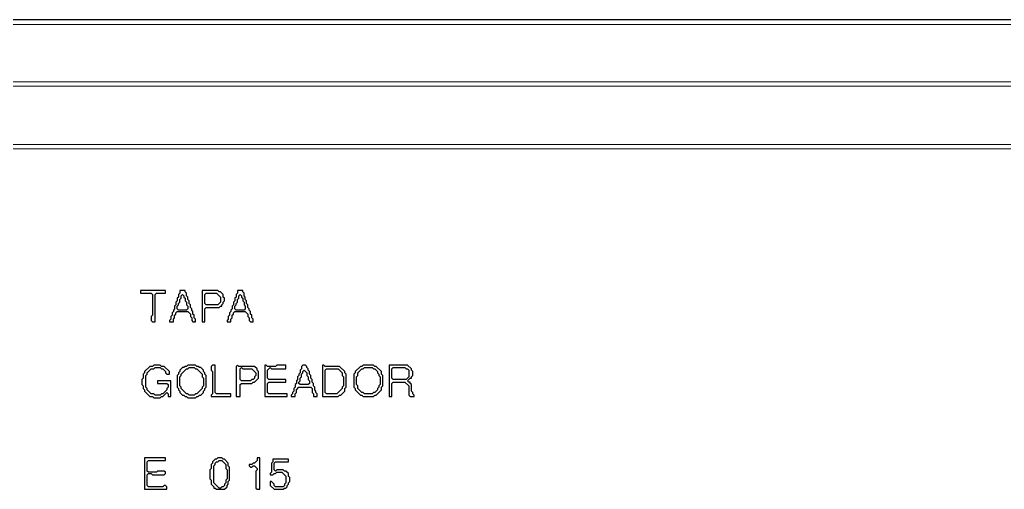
# Model space of a CAD drawing. Extents: x 17 to 323, y -435 to -5.
# Drawn here: x 170.4 to 245.6, y -40.6 to -4.7 of the extents above; entities that cross this region are included whole.
import ezdxf

# ---------------------------------------------------------------- set-up
doc = ezdxf.new("R2010")
doc.units = 0

msp = doc.modelspace()

# ---------------------------------------------------------------- linework, layer by layer
at = {"layer": 'CONTOURS'}
for p, q in [((322.7, -4.7), (17, -4.7)), ((17.3, -5), (322.5, -5.1)), ((318.1, -9.5), (21.6, -9.4)), ((21.9, -9.7), (317.8, -9.8)), ((313.3, -14.3), (26.4, -14.2)), ((26.7, -14.5), (313, -14.6)), ((179.6, -25.4), (179.6, -25.6)), ((181.5, -25.4), (179.6, -25.4)), ((181.5, -25.6), (181.5, -25.4)), ((182.6, -25.4), (182.6, -25.6)), ((183, -25.4), (182.6, -25.4)), ((183, -25.5), (183, -25.4)), ((183.1, -25.6), (183, -25.5)), ((185.5, -25.4), (184.3, -25.4)), ((184.3, -25.4), (184.3, -27.8)), ((185.6, -25.5), (185.5, -25.4)), ((185.7, -25.5), (185.6, -25.5)), ((185.9, -25.7), (185.7, -25.5)), ((187, -25.4), (187, -25.6)), ((187.4, -25.4), (187, -25.4)), ((187.4, -25.5), (187.4, -25.4)), ((187.5, -25.6), (187.4, -25.5)), ((179.6, -25.6), (180.4, -25.6)), ((180.4, -25.6), (180.5, -25.7)), ((180.5, -25.7), (180.5, -27.3)), ((180.7, -25.7), (180.8, -25.6)), ((180.7, -27.8), (180.7, -25.7)), ((180.8, -25.6), (181.5, -25.6)), ((182.4, -26.2), (182.3, -26.3)), ((182.3, -26.3), (182.3, -26.5)), ((182.5, -25.9), (182.4, -26)), ((182.4, -26), (182.4, -26.2)), ((182.6, -25.6), (182.5, -25.7)), ((182.5, -25.7), (182.5, -25.9)), ((182.5, -26.4), (182.6, -26.3)), ((182.6, -26.1), (182.7, -26)), ((182.6, -26.3), (182.6, -26.1)), ((182.7, -25.8), (182.8, -25.7)), ((182.7, -26), (182.7, -25.8)), ((182.8, -25.7), (182.9, -25.8)), ((182.9, -25.8), (182.9, -25.9)), ((182.9, -25.9), (183, -26)), ((183, -26), (183, -26.2)), ((183, -26.2), (183.1, -26.3)), ((183.1, -25.8), (183.1, -25.6)), ((183.2, -25.9), (183.1, -25.8)), ((183.1, -26.3), (183.1, -26.5)), ((183.2, -26.1), (183.2, -25.9)), ((183.3, -26.2), (183.2, -26.1)), ((183.3, -26.4), (183.3, -26.2)), ((184.5, -25.7), (184.6, -25.6)), ((184.5, -26.4), (184.5, -25.7)), ((184.6, -25.6), (185.4, -25.6)), ((185.4, -25.6), (185.7, -25.9)), ((185.7, -26.3), (185.5, -26.5)), ((185.7, -25.9), (185.7, -26.3)), ((185.9, -25.9), (185.9, -25.7)), ((186, -26), (185.9, -25.9)), ((185.9, -26.3), (186, -26.2)), ((185.9, -26.4), (185.9, -26.3)), ((186, -26.2), (186, -26)), ((186.8, -26.2), (186.7, -26.3)), ((186.7, -26.3), (186.7, -26.5)), ((186.9, -25.9), (186.8, -26)), ((186.8, -26), (186.8, -26.2)), ((187, -25.6), (186.9, -25.7)), ((186.9, -25.7), (186.9, -25.9)), ((186.9, -26.4), (187, -26.3)), ((187, -26.1), (187.1, -26)), ((187, -26.3), (187, -26.1)), ((187.1, -25.8), (187.2, -25.7)), ((187.1, -26), (187.1, -25.8)), ((187.2, -25.7), (187.3, -25.8)), ((187.3, -25.8), (187.3, -25.9)), ((187.3, -25.9), (187.4, -26)), ((187.4, -26), (187.4, -26.2)), ((187.4, -26.2), (187.5, -26.3)), ((187.5, -25.8), (187.5, -25.6)), ((187.6, -25.9), (187.5, -25.8)), ((187.5, -26.3), (187.5, -26.5)), ((187.6, -26.1), (187.6, -25.9)), ((187.7, -26.2), (187.6, -26.1)), ((187.7, -26.4), (187.7, -26.2)), ((182.1, -27), (182, -27.1)), ((182.2, -26.8), (182.1, -26.9)), ((182.1, -26.9), (182.1, -27)), ((182.3, -26.5), (182.2, -26.6)), ((182.2, -26.6), (182.2, -26.8)), ((182.3, -27.1), (182.4, -27)), ((182.4, -26.6), (182.5, -26.5)), ((182.4, -26.8), (182.4, -26.6)), ((182.5, -26.9), (182.4, -26.8)), ((182.4, -27), (183.2, -27)), ((182.5, -26.5), (182.5, -26.4)), ((183.1, -26.9), (182.5, -26.9)), ((183.1, -26.5), (183.2, -26.6)), ((183.2, -26.8), (183.1, -26.9)), ((183.2, -26.6), (183.2, -26.8)), ((183.2, -27), (183.4, -27.2)), ((183.4, -26.5), (183.3, -26.4)), ((183.4, -26.7), (183.4, -26.5)), ((183.5, -26.8), (183.4, -26.7)), ((183.5, -26.9), (183.5, -26.8)), ((183.6, -27), (183.5, -26.9)), ((183.6, -27.2), (183.6, -27)), ((184.6, -26.5), (184.5, -26.4)), ((184.5, -26.8), (184.6, -26.7)), ((184.5, -27.8), (184.5, -26.8)), ((185.5, -26.5), (184.6, -26.5)), ((184.6, -26.7), (185.6, -26.7)), ((185.6, -26.7), (185.7, -26.6)), ((185.7, -26.6), (185.8, -26.6)), ((185.8, -26.5), (185.9, -26.4)), ((185.8, -26.6), (185.8, -26.5)), ((186.5, -27), (186.4, -27.1)), ((186.6, -26.8), (186.5, -26.9)), ((186.5, -26.9), (186.5, -27)), ((186.7, -26.5), (186.6, -26.6)), ((186.6, -26.6), (186.6, -26.8)), ((186.7, -27.1), (186.8, -27)), ((186.8, -26.6), (186.9, -26.5)), ((186.8, -26.8), (186.8, -26.6)), ((186.9, -26.9), (186.8, -26.8)), ((186.8, -27), (187.6, -27)), ((186.9, -26.5), (186.9, -26.4)), ((187.5, -26.9), (186.9, -26.9)), ((187.5, -26.5), (187.6, -26.6)), ((187.6, -26.8), (187.5, -26.9)), ((187.6, -26.6), (187.6, -26.8)), ((187.6, -27), (187.8, -27.2)), ((187.8, -26.5), (187.7, -26.4)), ((187.8, -26.7), (187.8, -26.5)), ((187.9, -26.8), (187.8, -26.7)), ((187.9, -26.9), (187.9, -26.8)), ((188, -27), (187.9, -26.9)), ((188, -27.2), (188, -27)), ((180.5, -27.3), (180.4, -27.4)), ((180.4, -27.4), (180.4, -27.7)), ((180.4, -27.7), (180.5, -27.8)), ((180.5, -27.8), (180.7, -27.8)), ((181.9, -27.6), (181.8, -27.7)), ((181.8, -27.7), (181.8, -27.8)), ((181.8, -27.8), (182.1, -27.8)), ((182, -27.3), (181.9, -27.4)), ((181.9, -27.4), (181.9, -27.6)), ((182, -27.1), (182, -27.3)), ((182.1, -27.6), (182.2, -27.5)), ((182.1, -27.8), (182.1, -27.6)), ((182.2, -27.3), (182.3, -27.2)), ((182.2, -27.5), (182.2, -27.3)), ((182.3, -27.2), (182.3, -27.1)), ((183.4, -27.2), (183.4, -27.4)), ((183.4, -27.4), (183.5, -27.5)), ((183.5, -27.5), (183.5, -27.7)), ((183.5, -27.7), (183.6, -27.8)), ((183.7, -27.3), (183.6, -27.2)), ((183.6, -27.8), (183.8, -27.8)), ((183.7, -27.5), (183.7, -27.3)), ((183.8, -27.6), (183.7, -27.5)), ((183.8, -27.8), (183.8, -27.6)), ((184.3, -27.8), (184.5, -27.8)), ((186.3, -27.6), (186.2, -27.7)), ((186.2, -27.7), (186.2, -27.8)), ((186.2, -27.8), (186.5, -27.8)), ((186.4, -27.3), (186.3, -27.4)), ((186.3, -27.4), (186.3, -27.6)), ((186.4, -27.1), (186.4, -27.3)), ((186.5, -27.6), (186.6, -27.5)), ((186.5, -27.8), (186.5, -27.6)), ((186.6, -27.3), (186.7, -27.2)), ((186.6, -27.5), (186.6, -27.3)), ((186.7, -27.2), (186.7, -27.1)), ((187.8, -27.2), (187.8, -27.4)), ((187.8, -27.4), (187.9, -27.5)), ((187.9, -27.5), (187.9, -27.7)), ((187.9, -27.7), (188, -27.8)), ((188.1, -27.3), (188, -27.2)), ((188, -27.8), (188.2, -27.8)), ((188.1, -27.5), (188.1, -27.3)), ((188.2, -27.6), (188.1, -27.5)), ((188.2, -27.8), (188.2, -27.6)), ((180.3, -31.2), (179.9, -31.6)), ((179.9, -31.6), (179.9, -31.7)), ((180.1, -31.7), (180.4, -31.4)), ((180.5, -31.2), (180.3, -31.2)), ((180.4, -31.4), (180.6, -31.4)), ((180.6, -31.1), (180.5, -31.2)), ((181.1, -31.1), (180.6, -31.1)), ((180.6, -31.4), (180.7, -31.3)), ((180.7, -31.3), (181.1, -31.3)), ((181.2, -31.2), (181.1, -31.1)), ((181.1, -31.3), (181.2, -31.4)), ((181.4, -31.2), (181.2, -31.2)), ((181.2, -31.4), (181.3, -31.4)), ((181.3, -31.4), (181.5, -31.6)), ((181.8, -31.6), (181.4, -31.2)), ((181.5, -31.6), (181.5, -31.7)), ((181.8, -31.8), (181.8, -31.6)), ((182.6, -31.6), (182.5, -31.7)), ((182.8, -31.3), (182.6, -31.5)), ((182.6, -31.5), (182.6, -31.6)), ((182.7, -31.8), (183.1, -31.4)), ((182.9, -31.3), (182.8, -31.3)), ((183, -31.2), (182.9, -31.3)), ((183.1, -31.2), (183, -31.2)), ((183.2, -31.1), (183.1, -31.2)), ((183.1, -31.4), (183.2, -31.4)), ((183.8, -31.1), (183.2, -31.1)), ((183.2, -31.4), (183.3, -31.3)), ((183.3, -31.3), (183.7, -31.3)), ((183.7, -31.3), (183.8, -31.4)), ((183.9, -31.2), (183.8, -31.1)), ((183.8, -31.4), (183.9, -31.4)), ((184, -31.2), (183.9, -31.2)), ((183.9, -31.4), (184.3, -31.8)), ((184.1, -31.3), (184, -31.2)), ((184.2, -31.3), (184.1, -31.3)), ((184.4, -31.5), (184.2, -31.3)), ((184.4, -31.6), (184.4, -31.5)), ((184.5, -31.7), (184.4, -31.6)), ((185.1, -31.1), (185, -31.2)), ((185, -31.2), (185, -31.5)), ((185, -31.5), (185.1, -31.6)), ((185.3, -31.1), (185.1, -31.1)), ((185.1, -31.6), (185.1, -33.3)), ((185.3, -33.2), (185.3, -31.1)), ((187, -31.1), (186.9, -31.2)), ((186.9, -31.2), (186.9, -33.5)), ((187.1, -31.2), (187, -31.1)), ((188.3, -31.2), (187.1, -31.2)), ((187.2, -31.4), (187.3, -31.3)), ((187.2, -32.2), (187.2, -31.4)), ((187.3, -31.3), (187.4, -31.4)), ((187.4, -31.4), (188.1, -31.4)), ((188.1, -31.4), (188.4, -31.7)), ((188.5, -31.4), (188.3, -31.2)), ((188.5, -31.5), (188.5, -31.4)), ((188.6, -31.6), (188.5, -31.5)), ((188.6, -32.1), (188.6, -31.6)), ((189.1, -31.1), (189.1, -33.5)), ((189.2, -31.1), (189.1, -31.1)), ((189.3, -31.2), (189.2, -31.1)), ((189.9, -31.2), (189.3, -31.2)), ((189.3, -31.5), (189.5, -31.3)), ((189.3, -32.1), (189.3, -31.5)), ((189.5, -31.3), (189.6, -31.4)), ((189.6, -31.4), (190.7, -31.4)), ((190, -31.1), (189.9, -31.2)), ((190.7, -31.1), (190, -31.1)), ((190.7, -31.4), (190.7, -31.1)), ((191.9, -31.4), (191.8, -31.5)), ((191.8, -31.5), (191.8, -31.7)), ((192, -31.1), (191.9, -31.2)), ((191.9, -31.2), (191.9, -31.4)), ((192.2, -31.1), (192, -31.1)), ((192, -31.6), (192.1, -31.5)), ((192, -31.7), (192, -31.6)), ((192.1, -31.5), (192.3, -31.7)), ((192.3, -31.2), (192.2, -31.1)), ((192.3, -31.3), (192.3, -31.2)), ((192.4, -31.4), (192.3, -31.3)), ((192.4, -31.5), (192.4, -31.4)), ((192.5, -31.6), (192.4, -31.5)), ((192.5, -31.8), (192.5, -31.6)), ((193.5, -31.1), (193.5, -33.5)), ((193.6, -31.1), (193.5, -31.1)), ((193.7, -31.2), (193.6, -31.1)), ((194.8, -31.2), (193.7, -31.2)), ((193.7, -31.5), (193.8, -31.4)), ((193.7, -33.2), (193.7, -31.5)), ((193.8, -31.4), (194.7, -31.4)), ((194.7, -31.4), (195, -31.7)), ((195.2, -31.6), (194.8, -31.2)), ((195.2, -31.7), (195.2, -31.6)), ((196.4, -31.2), (196, -31.6)), ((196, -31.6), (196, -31.7)), ((196.2, -31.7), (196.5, -31.4)), ((196.5, -31.2), (196.4, -31.2)), ((196.6, -31.1), (196.5, -31.2)), ((196.5, -31.4), (196.6, -31.4)), ((197.4, -31.1), (196.6, -31.1)), ((196.6, -31.4), (196.7, -31.3)), ((196.7, -31.3), (197.3, -31.3)), ((197.3, -31.3), (197.4, -31.4)), ((197.5, -31.2), (197.4, -31.1)), ((197.4, -31.4), (197.5, -31.4)), ((197.6, -31.2), (197.5, -31.2)), ((197.5, -31.4), (197.7, -31.6)), ((198, -31.6), (197.6, -31.2)), ((197.7, -31.6), (197.7, -31.7)), ((198, -31.8), (198, -31.6)), ((198.6, -31.1), (198.6, -33.5)), ((200, -31.1), (198.6, -31.1)), ((198.8, -31.4), (198.9, -31.3)), ((198.8, -32.1), (198.8, -31.4)), ((198.9, -31.3), (199.8, -31.3)), ((199.8, -31.3), (199.9, -31.4)), ((199.9, -31.4), (200, -31.4)), ((200.3, -31.4), (200, -31.1)), ((200, -31.4), (200.1, -31.5)), ((200.1, -31.5), (200.1, -32)), ((200.3, -31.5), (200.3, -31.4)), ((200.4, -31.6), (200.3, -31.5)), ((200.4, -31.9), (200.4, -31.6)), ((179.8, -32.1), (179.7, -32.2)), ((179.7, -32.2), (179.7, -32.6)), ((179.9, -31.7), (179.8, -31.8)), ((179.8, -31.8), (179.8, -32.1)), ((180, -31.9), (180.1, -31.8)), ((180, -32.8), (180, -31.9)), ((180.1, -31.8), (180.1, -31.7)), ((181.9, -32.3), (180.9, -32.3)), ((180.9, -32.3), (180.9, -32.5)), ((181.5, -31.7), (181.6, -31.8)), ((181.6, -31.8), (181.8, -31.8)), ((181.9, -33.5), (181.9, -32.3)), ((182.5, -31.8), (182.4, -31.9)), ((182.4, -31.9), (182.4, -32.8)), ((182.5, -31.7), (182.5, -31.8)), ((182.6, -32), (182.7, -31.9)), ((182.6, -32.7), (182.6, -32)), ((182.7, -31.9), (182.7, -31.8)), ((184.3, -31.8), (184.3, -32)), ((184.3, -32), (184.4, -32.1)), ((184.4, -32.1), (184.4, -32.7)), ((184.5, -31.8), (184.5, -31.7)), ((184.6, -31.9), (184.5, -31.8)), ((184.6, -32.8), (184.6, -31.9)), ((187.3, -32.3), (187.2, -32.2)), ((188, -32.3), (187.3, -32.3)), ((188.1, -32.2), (188, -32.3)), ((188.2, -32.2), (188.1, -32.2)), ((188.3, -32.1), (188.2, -32.2)), ((188.4, -31.9), (188.3, -32)), ((188.3, -32), (188.3, -32.1)), ((188.3, -32.4), (188.6, -32.1)), ((188.4, -31.7), (188.4, -31.9)), ((189.4, -32.2), (189.3, -32.1)), ((190.7, -32.2), (189.4, -32.2)), ((190.7, -32.4), (190.7, -32.2)), ((191.6, -32.2), (191.5, -32.3)), ((191.5, -32.3), (191.5, -32.5)), ((191.7, -31.9), (191.6, -32)), ((191.6, -32), (191.6, -32.2)), ((191.8, -31.7), (191.7, -31.8)), ((191.7, -31.8), (191.7, -31.9)), ((191.7, -32.4), (191.8, -32.3)), ((191.8, -32.1), (191.9, -32)), ((191.8, -32.3), (191.8, -32.1)), ((191.9, -31.8), (192, -31.7)), ((191.9, -32), (191.9, -31.8)), ((192.3, -31.7), (192.3, -31.9)), ((192.3, -31.9), (192.4, -32)), ((192.4, -32), (192.4, -32.2)), ((192.4, -32.2), (192.5, -32.3)), ((192.6, -31.9), (192.5, -31.8)), ((192.5, -32.3), (192.5, -32.5)), ((192.6, -32.1), (192.6, -31.9)), ((192.7, -32.2), (192.6, -32.1)), ((192.7, -32.4), (192.7, -32.2)), ((195, -31.7), (195, -31.9)), ((195, -31.9), (195.1, -32)), ((195.1, -32), (195.1, -32.7)), ((195.3, -31.8), (195.2, -31.7)), ((195.3, -32.8), (195.3, -31.8)), ((196, -31.7), (195.9, -31.8)), ((195.9, -31.8), (195.9, -32.8)), ((196.1, -32), (196.2, -31.9)), ((196.1, -32.6), (196.1, -32)), ((196.2, -31.9), (196.2, -31.7)), ((197.7, -31.7), (197.8, -31.8)), ((197.8, -31.8), (197.8, -31.9)), ((197.8, -31.9), (197.9, -32)), ((197.9, -32), (197.9, -32.6)), ((198.1, -31.9), (198, -31.8)), ((198.1, -32.7), (198.1, -31.9)), ((198.9, -32.2), (198.8, -32.1)), ((199.9, -32.2), (198.9, -32.2)), ((200.1, -32), (199.9, -32.2)), ((200, -32.3), (200.2, -32.1)), ((200.1, -32.4), (200, -32.3)), ((200.2, -32.1), (200.3, -32.1)), ((200.3, -32), (200.4, -31.9)), ((200.3, -32.1), (200.3, -32)), ((179.7, -32.6), (179.8, -32.7)), ((179.8, -32.7), (179.8, -32.9)), ((179.8, -32.9), (179.9, -33)), ((179.9, -33), (179.9, -33.1)), ((179.9, -33.1), (180.3, -33.5)), ((180.1, -32.9), (180, -32.8)), ((180.1, -33), (180.1, -32.9)), ((180.4, -33.3), (180.1, -33)), ((180.9, -32.5), (181.6, -32.5)), ((181.6, -33), (181.3, -33.3)), ((181.6, -32.5), (181.7, -32.6)), ((181.7, -32.8), (181.6, -32.9)), ((181.6, -32.9), (181.6, -33)), ((181.7, -32.6), (181.7, -32.8)), ((182.4, -32.8), (182.5, -32.9)), ((182.5, -32.9), (182.5, -33)), ((182.5, -33), (182.6, -33.1)), ((182.7, -32.8), (182.6, -32.7)), ((182.6, -33.1), (182.6, -33.2)), ((182.7, -32.9), (182.7, -32.8)), ((183.1, -33.3), (182.7, -32.9)), ((184.3, -32.9), (183.9, -33.3)), ((184.4, -32.7), (184.3, -32.8)), ((184.3, -32.8), (184.3, -32.9)), ((184.4, -33.1), (184.5, -33)), ((184.4, -33.2), (184.4, -33.1)), ((184.5, -32.9), (184.6, -32.8)), ((184.5, -33), (184.5, -32.9)), ((187.2, -32.6), (187.3, -32.5)), ((187.2, -33.5), (187.2, -32.6)), ((187.3, -32.5), (188.1, -32.5)), ((188.1, -32.5), (188.2, -32.4)), ((188.2, -32.4), (188.3, -32.4)), ((189.3, -32.5), (189.4, -32.4)), ((189.3, -33.2), (189.3, -32.5)), ((189.4, -32.4), (190.7, -32.4)), ((191.3, -33.1), (191.2, -33.2)), ((191.4, -32.8), (191.3, -32.9)), ((191.3, -32.9), (191.3, -33.1)), ((191.5, -32.5), (191.4, -32.6)), ((191.4, -32.6), (191.4, -32.8)), ((191.5, -33), (191.7, -32.8)), ((191.5, -33.2), (191.5, -33)), ((191.7, -32.5), (191.7, -32.4)), ((191.8, -32.6), (191.7, -32.5)), ((191.7, -32.8), (192.6, -32.8)), ((192.4, -32.6), (191.8, -32.6)), ((192.5, -32.5), (192.4, -32.6)), ((192.6, -32.8), (192.7, -32.9)), ((192.8, -32.5), (192.7, -32.4)), ((192.7, -32.9), (192.7, -33.2)), ((192.8, -32.7), (192.8, -32.5)), ((192.9, -32.8), (192.8, -32.7)), ((192.9, -33), (192.9, -32.8)), ((193, -33.1), (192.9, -33)), ((193, -33.2), (193, -33.1)), ((195, -32.9), (194.6, -33.3)), ((194.9, -33.4), (195.2, -33.1)), ((195.1, -32.7), (195, -32.8)), ((195, -32.8), (195, -32.9)), ((195.2, -32.9), (195.3, -32.8)), ((195.2, -33.1), (195.2, -32.9)), ((195.9, -32.8), (196, -32.9)), ((196, -32.9), (196, -33)), ((196, -33), (196.4, -33.4)), ((196.2, -32.7), (196.1, -32.6)), ((196.2, -32.9), (196.2, -32.7)), ((196.5, -33.2), (196.2, -32.9)), ((197.7, -33), (197.5, -33.2)), ((197.6, -33.4), (198, -33)), ((197.8, -32.8), (197.7, -32.9)), ((197.7, -32.9), (197.7, -33)), ((197.9, -32.6), (197.8, -32.7)), ((197.8, -32.7), (197.8, -32.8)), ((198, -32.8), (198.1, -32.7)), ((198, -33), (198, -32.8)), ((198.8, -32.5), (198.9, -32.4)), ((198.8, -33.5), (198.8, -32.5)), ((198.9, -32.4), (199.8, -32.4)), ((199.8, -32.4), (200.1, -32.7)), ((200.2, -32.4), (200.1, -32.4)), ((200.1, -32.7), (200.1, -33.4)), ((200.2, -32.5), (200.2, -32.4)), ((200.3, -32.6), (200.2, -32.5)), ((200.3, -33.1), (200.3, -32.6)), ((200.4, -33.2), (200.3, -33.1)), ((180.3, -33.5), (180.5, -33.5)), ((180.6, -33.3), (180.4, -33.3)), ((180.5, -33.5), (180.6, -33.6)), ((180.7, -33.4), (180.6, -33.3)), ((180.6, -33.6), (181.1, -33.6)), ((181.1, -33.4), (180.7, -33.4)), ((181.2, -33.3), (181.1, -33.4)), ((181.1, -33.6), (181.2, -33.5)), ((181.3, -33.3), (181.2, -33.3)), ((181.2, -33.5), (181.3, -33.5)), ((181.3, -33.5), (181.6, -33.2)), ((181.6, -33.2), (181.7, -33.3)), ((181.7, -33.3), (181.7, -33.5)), ((181.7, -33.5), (181.9, -33.5)), ((182.6, -33.2), (182.8, -33.4)), ((182.8, -33.4), (182.9, -33.4)), ((182.9, -33.4), (183, -33.5)), ((183, -33.5), (183.1, -33.5)), ((183.2, -33.3), (183.1, -33.3)), ((183.1, -33.5), (183.2, -33.6)), ((183.3, -33.4), (183.2, -33.3)), ((183.2, -33.6), (183.8, -33.6)), ((183.7, -33.4), (183.3, -33.4)), ((183.8, -33.3), (183.7, -33.4)), ((183.9, -33.3), (183.8, -33.3)), ((183.8, -33.6), (183.9, -33.5)), ((183.9, -33.5), (184, -33.5)), ((184, -33.5), (184.1, -33.4)), ((184.1, -33.4), (184.2, -33.4)), ((184.2, -33.4), (184.4, -33.2)), ((185.1, -33.3), (185, -33.4)), ((185, -33.4), (185, -33.5)), ((185, -33.5), (186.5, -33.5)), ((185.4, -33.3), (185.3, -33.2)), ((186.5, -33.3), (185.4, -33.3)), ((186.5, -33.5), (186.5, -33.3)), ((186.9, -33.5), (187.2, -33.5)), ((189.1, -33.5), (190.8, -33.5)), ((189.4, -33.3), (189.3, -33.2)), ((190.8, -33.3), (189.4, -33.3)), ((190.8, -33.5), (190.8, -33.3)), ((191.2, -33.3), (191.1, -33.4)), ((191.1, -33.4), (191.1, -33.5)), ((191.1, -33.5), (191.4, -33.5)), ((191.2, -33.2), (191.2, -33.3)), ((191.4, -33.3), (191.5, -33.2)), ((191.4, -33.5), (191.4, -33.3)), ((192.7, -33.2), (192.8, -33.3)), ((192.8, -33.3), (192.8, -33.5)), ((192.8, -33.5), (193.1, -33.5)), ((193.1, -33.3), (193, -33.2)), ((193.1, -33.5), (193.1, -33.3)), ((193.5, -33.5), (194.7, -33.5)), ((193.8, -33.3), (193.7, -33.2)), ((194.6, -33.3), (193.8, -33.3)), ((194.7, -33.5), (194.8, -33.4)), ((194.8, -33.4), (194.9, -33.4)), ((196.4, -33.4), (196.5, -33.4)), ((196.6, -33.2), (196.5, -33.2)), ((196.5, -33.4), (196.6, -33.5)), ((196.7, -33.3), (196.6, -33.2)), ((196.6, -33.5), (197.4, -33.5)), ((197.3, -33.3), (196.7, -33.3)), ((197.4, -33.2), (197.3, -33.3)), ((197.5, -33.2), (197.4, -33.2)), ((197.4, -33.5), (197.5, -33.4)), ((197.5, -33.4), (197.6, -33.4)), ((198.6, -33.5), (198.8, -33.5)), ((200.1, -33.4), (200.2, -33.5)), ((200.2, -33.5), (200.5, -33.5)), ((200.4, -33.3), (200.4, -33.2)), ((200.5, -33.4), (200.4, -33.3)), ((200.5, -33.5), (200.5, -33.4)), ((179.9, -38.2), (179.9, -40.6)), ((181.5, -38.2), (179.9, -38.2)), ((181.5, -38.4), (181.5, -38.2)), ((185.3, -38.3), (185.1, -38.5)), ((185.4, -38.3), (185.3, -38.3)), ((185.5, -38.2), (185.4, -38.3)), ((185.8, -38.2), (185.5, -38.2)), ((185.9, -38.3), (185.8, -38.2)), ((186, -38.3), (185.9, -38.3)), ((186.3, -38.6), (186, -38.3)), ((188.5, -38.2), (188.5, -38.4)), ((188.7, -38.2), (188.5, -38.2)), ((188.7, -40.6), (188.7, -38.2)), ((189.7, -38.3), (189.7, -38.5)), ((190.9, -38.3), (189.7, -38.3)), ((190.9, -38.5), (190.9, -38.3)), ((180.1, -38.5), (180.2, -38.4)), ((180.1, -39.2), (180.1, -38.5)), ((180.2, -38.4), (181.5, -38.4)), ((185, -39), (184.9, -39.1)), ((184.9, -39.1), (184.9, -39.8)), ((185.1, -38.6), (185, -38.7)), ((185, -38.7), (185, -39)), ((185.1, -38.5), (185.1, -38.6)), ((185.2, -38.8), (185.3, -38.7)), ((185.2, -40.1), (185.2, -38.8)), ((185.3, -38.6), (185.4, -38.5)), ((185.3, -38.7), (185.3, -38.6)), ((185.4, -38.5), (185.5, -38.5)), ((185.5, -38.5), (185.6, -38.4)), ((185.6, -38.4), (185.8, -38.4)), ((185.8, -38.4), (186.1, -38.7)), ((186.1, -38.7), (186.1, -39)), ((186.1, -39), (186.2, -39.1)), ((186.2, -39.1), (186.2, -39.8)), ((186.3, -38.8), (186.3, -38.6)), ((186.4, -38.9), (186.3, -38.8)), ((186.4, -39.9), (186.4, -38.9)), ((188.1, -38.7), (187.9, -38.7)), ((187.9, -38.7), (187.9, -38.8)), ((187.9, -38.8), (188, -38.9)), ((188, -38.9), (188.1, -38.9)), ((188.2, -38.6), (188.1, -38.7)), ((188.1, -38.9), (188.2, -38.8)), ((188.3, -38.6), (188.2, -38.6)), ((188.2, -38.8), (188.3, -38.8)), ((188.5, -38.4), (188.3, -38.6)), ((188.3, -38.8), (188.5, -39)), ((188.5, -39.1), (188.4, -39.2)), ((188.5, -39), (188.5, -39.1)), ((189.7, -38.5), (189.6, -38.6)), ((189.6, -38.6), (189.6, -39.3)), ((189.8, -38.6), (189.9, -38.5)), ((189.8, -39.1), (189.8, -38.6)), ((189.9, -39.2), (189.8, -39.1)), ((189.9, -38.5), (190.9, -38.5)), ((190, -39.1), (189.9, -39.2)), ((190.5, -39.1), (190, -39.1)), ((190.6, -39.2), (190.5, -39.1)), ((180.2, -39.3), (180.1, -39.2)), ((180.1, -39.5), (180.2, -39.4)), ((180.1, -40.3), (180.1, -39.5)), ((180.8, -39.3), (180.2, -39.3)), ((180.2, -39.4), (180.4, -39.4)), ((180.4, -39.4), (180.5, -39.5)), ((180.5, -39.5), (181.4, -39.5)), ((180.9, -39.2), (180.8, -39.3)), ((181.4, -39.2), (180.9, -39.2)), ((181.5, -39.3), (181.4, -39.2)), ((181.4, -39.5), (181.5, -39.4)), ((181.5, -39.4), (181.5, -39.3)), ((184.9, -39.8), (185, -39.9)), ((186.2, -39.8), (186.1, -39.9)), ((188.4, -39.2), (188.4, -40.5)), ((189.6, -39.3), (189.5, -39.4)), ((189.5, -39.4), (189.5, -39.5)), ((189.5, -39.5), (189.7, -39.5)), ((189.7, -39.5), (189.8, -39.4)), ((189.8, -39.4), (189.9, -39.4)), ((189.9, -39.4), (190, -39.3)), ((190, -39.3), (190.4, -39.3)), ((190.4, -39.3), (190.7, -39.6)), ((190.7, -39.2), (190.6, -39.2)), ((190.9, -39.4), (190.7, -39.2)), ((190.7, -39.6), (190.7, -40.1)), ((190.9, -39.6), (190.9, -39.4)), ((191, -39.7), (190.9, -39.6)), ((191, -40), (191, -39.7)), ((179.9, -40.6), (181.6, -40.6)), ((180.2, -40.4), (180.1, -40.3)), ((181.3, -40.4), (180.2, -40.4)), ((181.4, -40.3), (181.3, -40.4)), ((181.5, -40.3), (181.4, -40.3)), ((181.6, -40.4), (181.5, -40.3)), ((181.6, -40.6), (181.6, -40.4)), ((185, -39.9), (185, -40.2)), ((185, -40.2), (185.2, -40.4)), ((185.6, -40.5), (185.2, -40.1)), ((185.2, -40.4), (185.2, -40.5)), ((185.2, -40.5), (185.3, -40.5)), ((185.3, -40.5), (185.4, -40.6)), ((185.4, -40.6), (186, -40.6)), ((185.7, -40.5), (185.6, -40.5)), ((185.8, -40.4), (185.7, -40.5)), ((185.9, -40.4), (185.8, -40.4)), ((186, -40.3), (185.9, -40.4)), ((186.1, -40.1), (186, -40.2)), ((186, -40.2), (186, -40.3)), ((186, -40.6), (186.2, -40.4)), ((186.1, -39.9), (186.1, -40.1)), ((186.2, -40.3), (186.3, -40.2)), ((186.2, -40.4), (186.2, -40.3)), ((186.3, -40), (186.4, -39.9)), ((186.3, -40.2), (186.3, -40)), ((188.4, -40.5), (188.5, -40.6)), ((188.5, -40.6), (188.7, -40.6)), ((189.6, -40), (189.5, -40)), ((189.5, -40), (189.5, -40.3)), ((189.5, -40.3), (189.8, -40.6)), ((189.8, -40.2), (189.6, -40)), ((189.8, -40.3), (189.8, -40.2)), ((189.9, -40.4), (189.8, -40.3)), ((189.8, -40.6), (190.5, -40.6)), ((190.5, -40.4), (189.9, -40.4)), ((190.6, -40.3), (190.5, -40.4)), ((190.5, -40.6), (190.6, -40.5)), ((190.7, -40.1), (190.6, -40.2)), ((190.6, -40.2), (190.6, -40.3)), ((190.6, -40.5), (190.7, -40.5)), ((190.7, -40.5), (190.8, -40.4)), ((190.8, -40.3), (190.9, -40.2)), ((190.8, -40.4), (190.8, -40.3)), ((190.9, -40.1), (191, -40)), ((190.9, -40.2), (190.9, -40.1))]:
    msp.add_line(p, q, dxfattribs=at)

doc.saveas('drawing.dxf')
